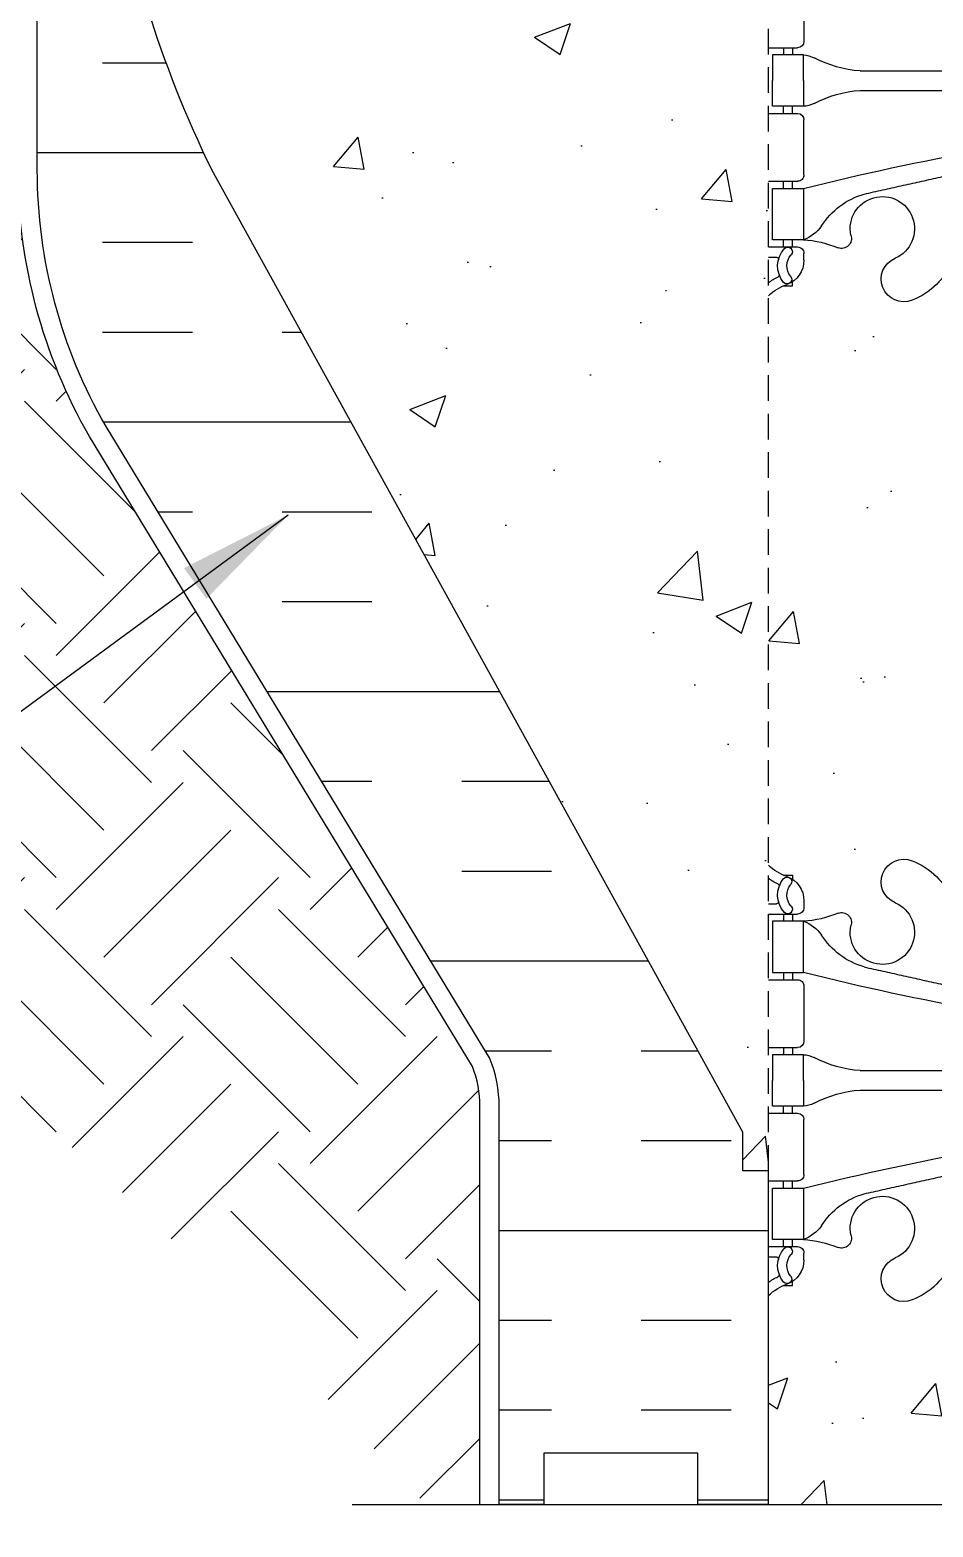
# Model space of a CAD drawing. Header units: inches. Extents: x 13.9 to 66.4, y 33.9 to 117.1.
# Drawn here: x 32.72 to 41.52, y 61.88 to 76.47 of the extents above; entities that cross this region are included whole.
import ezdxf

# ---------------------------------------------------------------- set-up
doc = ezdxf.new("R2010")
doc.units = ezdxf.units.IN
doc.header["$MEASUREMENT"] = 0
doc.linetypes.add('HIDDEN2', pattern=[0.1875, 0.125, -0.0625])
for name, color, linetype in [('HATCH', 12, 'Continuous'), ('Hidden2', 12, 'HIDDEN2'), ('line25', 2, 'Continuous'), ('LINE3', 3, 'Continuous'), ('LINE50', 5, 'Continuous'), ('LINE9', 9, 'Continuous'), ('TEXT', 4, 'Continuous'), ('Web_Edge', 9, 'Continuous')]:
    doc.layers.add(name, color=color, linetype=linetype)
doc.styles.add('DIM', font='romans.shx', dxfattribs={"width": 0.7})
doc.dimstyles.new('ext_12', dxfattribs={"dimscale": 12, "dimtxt": 0.09375, "dimasz": 0.09375, "dimexe": 0.09375, "dimexo": 0.0625, "dimgap": 0.0625, "dimtad": 1, "dimdec": 1, "dimzin": 3, "dimdsep": 46, "dimlunit": 4, "dimtxsty": 'DIM', "dimcen": 0.09, "dimdle": 0.09375, "dimclrt": 4, "dimadec": 0, "dimazin": 0, "dimtfac": 1, "dimtdec": 1, "dimtmove": 2, "dimatfit": 3, "dimfxl": 0, "dimfrac": 2, "dimtolj": 1, "dimtzin": 0, "dimarcsym": 0})
pattern_1 = [(50, (0, 0), (3.586300913003767, -0.3137606749129755), [0.375, -4.125]), (355, (0, 0), (-0.693756668065, 3.760960668500059), [0.3, -3.3]), (100.4514, (0.2988584, -0.0261467), (2.892546908570108, 3.447197710304768), [0.31870095, -3.50571056]), (46.18420000000001, (0, 1), (5.336205243128222, -0.8275950716450904), [0.5625, -6.1875]), (96.6356, (0.444683725, 0.931033465), (4.673313527743517, 4.870589354502209), [0.47805144, -5.258565]), (351.1842, (0, 1), (4.673309725668136, 4.870593004626623), [0.45, -4.95]), (21, (0.5, 0.75), (2.984535260592308, -2.013094453326694), [0.375, -4.125]), (326.0000000000001, (0.5, 0.75), (1.216576659607909, 3.625750225234265), [0.3, -3.3]), (71.4514, (0.748711165, 0.58224197), (4.20111314290745, 1.612652483549762), [0.31870095, -3.50571056]), (37.50000000000001, (0, 0), (0.06079927658645334, 1.664469269156557), [0, -3.26, 0, -3.35, 0, -3.3125]), (7.499999999999999, (0, 0), (1.315347687210743, 1.972058559411801), [0, -1.91, 0, -3.185, 0, -1.2625]), (327.5, (-1.115, 0), (2.669112180862045, -0.112774358671899), [0, -1.25, 0, -3.9, 0, -5.175]), (317.5, (-1.615, 0), (2.915930846711931, 0.5005249116615882), [0, -1.625, 0, -2.59, 0, -3.675])]

# ---------------------------------------------------------------- blocks, each defined once
blk = doc.blocks.new('8 web')
at = {"layer": 'Web_Edge'}
for p, q in [((-3.853997003140194, 6.86827952785336), (-3.763997003139593, 6.868279527860238)), ((-3.763997003139593, 6.868279527860238), (-3.763997003136865, 6.826553467936094)), ((3.853997003141103, 6.86827952785336), (3.763997003140503, 6.868279527860238)), ((3.763997003140503, 6.868279527860238), (3.763997003137774, 6.826553467936094)), ((-4, 6.589430316153141), (-3.922121466731369, 6.589430316153255)), ((-3.653997003120821, 6.619430316172213), (-3.653997003117183, 6.551930316156017)), ((3.653997003121731, 6.619430316172213), (3.653997003118093, 6.551930316156017)), ((4.000000000000909, 6.589430316153141), (3.922121466732278, 6.589430316153255)), ((-4, 6.489430316153232), (-3.716497003117183, 6.489430316153175)), ((-3.853997003140194, 6.489430316153118), (-3.853997003140194, 6.419430316153182)), ((-3.763997003115037, 6.489430316153118), (-3.763997003110489, 6.419430316153182)), ((4.000000000000909, 6.489430316153232), (3.716497003118093, 6.489430316153175)), ((3.763997003115946, 6.489430316153118), (3.763997003111399, 6.419430316153182)), ((3.853997003141103, 6.489430316153118), (3.853997003141103, 6.419430316153182)), ((-0.9287872035524742, 5.917309984377482), (-1.071425045731758, 6.304154840108026)), ((0.9287872035533837, 5.917309984377482), (1.071425045732667, 6.304154840108026)), ((-4, 5.849430316153189), (-3.716497003117183, 5.849430316153303)), ((-3.853997003140194, 5.919430316153182), (-3.853997003140194, 5.849430316153246)), ((-3.763997003076838, 5.919430316153182), (-3.763997003072291, 5.849430316153303)), ((4.000000000000909, 5.849430316153189), (3.716497003118093, 5.849430316153303)), ((3.763997003077748, 5.919430316153182), (3.7639970030732, 5.849430316153303)), ((3.853997003141103, 5.919430316153182), (3.853997003141103, 5.849430316153246)), ((-3.653997003117183, 5.786930316153303), (-3.653997003117183, 5.251930316153278)), ((3.653997003118093, 5.786930316153303), (3.653997003118093, 5.251930316153278)), ((-1.066614961534469, 5.601262886436416), (7.096747594914632e-06, 5.585510282198129)), ((1.066614961535379, 5.601262886436416), (-7.09674668541993e-06, 5.585510282198129)), ((-1.851942903252166, 5.449504996249573), (-1.851942903253075, 5.064741179432531)), ((-1.019280473763047, 5.433378599095079), (-0.3723991529905106, 5.433378599095079)), ((1.019280473763956, 5.433378599095079), (0.3723991529914201, 5.433378599095079)), ((1.851942903253075, 5.449504996249573), (1.851942903253985, 5.064741179432531)), ((-1.699442903252475, 5.387449452432975), (-1.699442903252475, 5.064741202313598)), ((1.699442903253384, 5.387449452432975), (1.699442903253384, 5.064741202313598)), ((-4, 5.189430316153221), (-3.716497003117183, 5.189430316153278)), ((-3.853997003140648, 5.189430316153334), (-3.853997003140648, 5.119430316153341)), ((-3.763997003029544, 5.189430316153278), (-3.763997003024997, 5.119430316153341)), ((4.000000000000909, 5.189430316153221), (3.716497003118093, 5.189430316153278)), ((3.763997003030454, 5.189430316153278), (3.763997003025906, 5.119430316153341)), ((3.853997003141558, 5.189430316153334), (3.853997003141558, 5.119430316153341)), ((-3.106272903252375, 4.963960282198059), (-1.951875255857885, 4.964741202313519)), ((-1.599442903252566, 4.964741202313576), (-0.3723991529905106, 4.964741202313519)), ((1.599442903253475, 4.964741202313576), (0.3723991529914201, 4.964741202313519)), ((3.106272903253284, 4.963960282198059), (1.951875255858795, 4.964741202313519)), ((-3.106272903252375, 4.77490035010851), (-1.951875255857885, 4.77411942999305)), ((-1.851942903252166, 4.289355636056996), (-1.851942903253075, 4.674119452874038)), ((-1.699442903252475, 4.351411179873594), (-1.699442903252475, 4.67411942999297)), ((-1.599442903252566, 4.774119429992993), (-0.3723991529905106, 4.77411942999305)), ((1.599442903253475, 4.774119429992993), (0.3723991529914201, 4.77411942999305)), ((1.699442903253384, 4.351411179873594), (1.699442903253384, 4.67411942999297)), ((1.851942903253075, 4.289355636056996), (1.851942903253985, 4.674119452874038)), ((3.106272903253284, 4.77490035010851), (1.951875255858795, 4.77411942999305)), ((-4, 4.549430316153348), (-3.716497003117183, 4.549430316153291)), ((-3.853997003140648, 4.549430316153234), (-3.853997003140648, 4.619430316153228)), ((-3.763997003029544, 4.549430316153291), (-3.763997003024997, 4.619430316153228)), ((4.000000000000909, 4.549430316153348), (3.716497003118093, 4.549430316153291)), ((3.763997003030454, 4.549430316153291), (3.763997003025906, 4.619430316153228)), ((3.853997003141558, 4.549430316153234), (3.853997003141558, 4.619430316153228)), ((-3.653997003117183, 3.951930316153266), (-3.653997003117183, 4.486930316153291)), ((3.653997003118093, 3.951930316153266), (3.653997003118093, 4.486930316153291)), ((-1.019280473763047, 4.30548203321149), (-0.3723991529905106, 4.30548203321149)), ((1.019280473763956, 4.30548203321149), (0.3723991529914201, 4.30548203321149)), ((-1.066614961534469, 4.137597745870153), (7.096747594914632e-06, 4.15335035010844)), ((1.066614961535379, 4.137597745870153), (-7.09674668541993e-06, 4.15335035010844)), ((-4, 3.88943031615338), (-3.716497003117183, 3.889430316153266)), ((-3.853997003140194, 3.819430316153387), (-3.853997003140194, 3.889430316153323)), ((-3.763997003076838, 3.819430316153387), (-3.763997003072291, 3.889430316153266)), ((-0.9287872035524742, 3.821550647929087), (-1.071425045731758, 3.434705792198542)), ((0.9287872035533837, 3.821550647929087), (1.071425045732667, 3.434705792198542)), ((4.000000000000909, 3.88943031615338), (3.716497003118093, 3.889430316153266)), ((3.763997003077748, 3.819430316153387), (3.7639970030732, 3.889430316153266)), ((3.853997003141103, 3.819430316153387), (3.853997003141103, 3.889430316153323)), ((-4, 3.249430316153337), (-3.716497003117183, 3.249430316153394)), ((-3.853997003140194, 3.24943031615345), (-3.853997003140194, 3.319430316153387)), ((-3.763997003115037, 3.24943031615345), (-3.763997003110489, 3.319430316153387)), ((4.000000000000909, 3.249430316153337), (3.716497003118093, 3.249430316153394)), ((3.763997003115946, 3.24943031615345), (3.763997003111399, 3.319430316153387)), ((3.853997003141103, 3.24943031615345), (3.853997003141103, 3.319430316153387)), ((-4, 3.149430316153428), (-3.922121466731369, 3.149430316153314)), ((-3.653997003120821, 3.119430316134356), (-3.653997003117183, 3.186930316150551)), ((3.653997003121731, 3.119430316134356), (3.653997003118093, 3.186930316150551)), ((4.000000000000909, 3.149430316153428), (3.922121466732278, 3.149430316153314)), ((-3.853997003140194, 2.870581104453208), (-3.763997003139593, 2.87058110444633)), ((-3.763997003139593, 2.87058110444633), (-3.763997003136865, 2.912307164370475)), ((3.763997003140503, 2.87058110444633), (3.763997003137774, 2.912307164370475)), ((3.853997003141103, 2.870581104453208), (3.763997003140503, 2.87058110444633)), ((-3.853997003140194, -2.870581104453095), (-3.763997003139593, -2.870581104446217)), ((-3.763997003139593, -2.870581104446217), (-3.763997003136865, -2.912307164370361)), ((3.853997003141103, -2.870581104453095), (3.763997003140503, -2.870581104446217)), ((3.763997003140503, -2.870581104446217), (3.763997003137774, -2.912307164370361)), ((-4, -3.149430316153314), (-3.922121466731369, -3.1494303161532)), ((-3.653997003120821, -3.119430316134242), (-3.653997003117183, -3.186930316150438)), ((3.653997003121731, -3.119430316134242), (3.653997003118093, -3.186930316150438)), ((4.000000000000909, -3.149430316153314), (3.922121466732278, -3.1494303161532)), ((-4, -3.249430316153223), (-3.716497003117183, -3.24943031615328)), ((-3.853997003140194, -3.249430316153337), (-3.853997003140194, -3.319430316153273)), ((-3.763997003115037, -3.249430316153337), (-3.763997003110489, -3.319430316153273)), ((4.000000000000909, -3.249430316153223), (3.716497003118093, -3.24943031615328)), ((3.763997003115946, -3.249430316153337), (3.763997003111399, -3.319430316153273)), ((3.853997003141103, -3.249430316153337), (3.853997003141103, -3.319430316153273)), ((-0.9287872035524742, -3.821550647928973), (-1.071425045731758, -3.434705792198429)), ((0.9287872035533837, -3.821550647928973), (1.071425045732667, -3.434705792198429)), ((-4, -3.889430316153266), (-3.716497003117183, -3.889430316153152)), ((-3.853997003140194, -3.819430316153273), (-3.853997003140194, -3.889430316153209)), ((-3.763997003076838, -3.819430316153273), (-3.763997003072291, -3.889430316153152)), ((4.000000000000909, -3.889430316153266), (3.716497003118093, -3.889430316153152)), ((3.763997003077748, -3.819430316153273), (3.7639970030732, -3.889430316153152)), ((3.853997003141103, -3.819430316153273), (3.853997003141103, -3.889430316153209)), ((-3.653997003117183, -3.951930316153152), (-3.653997003117183, -4.486930316153178)), ((3.653997003118093, -3.951930316153152), (3.653997003118093, -4.486930316153178)), ((-1.066614961534469, -4.137597745870039), (7.096747594914632e-06, -4.153350350108326)), ((1.066614961535379, -4.137597745870039), (-7.09674668541993e-06, -4.153350350108326)), ((-1.851942903252166, -4.289355636056882), (-1.851942903253075, -4.674119452873924)), ((-1.699442903252475, -4.35141117987348), (-1.699442903252475, -4.674119429992857)), ((-1.019280473763047, -4.305482033211376), (-0.3723991529905106, -4.305482033211376)), ((1.019280473763956, -4.305482033211376), (0.3723991529914201, -4.305482033211376)), ((1.699442903253384, -4.35141117987348), (1.699442903253384, -4.674119429992857)), ((1.851942903253075, -4.289355636056882), (1.851942903253985, -4.674119452873924)), ((-4, -4.549430316153234), (-3.716497003117183, -4.549430316153178)), ((-3.853997003140648, -4.549430316153121), (-3.853997003140648, -4.619430316153114)), ((-3.763997003029544, -4.549430316153178), (-3.763997003024997, -4.619430316153114)), ((4.000000000000909, -4.549430316153234), (3.716497003118093, -4.549430316153178)), ((3.763997003030454, -4.549430316153178), (3.763997003025906, -4.619430316153114)), ((3.853997003141558, -4.549430316153121), (3.853997003141558, -4.619430316153114)), ((-3.106272903252375, -4.774900350108396), (-1.951875255857885, -4.774119429992936)), ((-1.599442903252566, -4.774119429992879), (-0.3723991529905106, -4.774119429992936)), ((1.599442903253475, -4.774119429992879), (0.3723991529914201, -4.774119429992936)), ((3.106272903253284, -4.774900350108396), (1.951875255858795, -4.774119429992936)), ((-3.106272903252375, -4.963960282197945), (-1.951875255857885, -4.964741202313405)), ((-1.851942903252166, -5.449504996249459), (-1.851942903253075, -5.064741179432417)), ((-1.699442903252475, -5.387449452432861), (-1.699442903252475, -5.064741202313485)), ((-1.599442903252566, -4.964741202313462), (-0.3723991529905106, -4.964741202313405)), ((1.599442903253475, -4.964741202313462), (0.3723991529914201, -4.964741202313405)), ((1.699442903253384, -5.387449452432861), (1.699442903253384, -5.064741202313485)), ((1.851942903253075, -5.449504996249459), (1.851942903253985, -5.064741179432417)), ((3.106272903253284, -4.963960282197945), (1.951875255858795, -4.964741202313405)), ((-4, -5.189430316153107), (-3.716497003117183, -5.189430316153164)), ((-3.853997003140648, -5.189430316153221), (-3.853997003140648, -5.119430316153228)), ((-3.763997003029544, -5.189430316153164), (-3.763997003024997, -5.119430316153228)), ((4.000000000000909, -5.189430316153107), (3.716497003118093, -5.189430316153164)), ((3.763997003030454, -5.189430316153164), (3.763997003025906, -5.119430316153228)), ((3.853997003141558, -5.189430316153221), (3.853997003141558, -5.119430316153228)), ((-3.653997003117183, -5.786930316153189), (-3.653997003117183, -5.251930316153164)), ((3.653997003118093, -5.786930316153189), (3.653997003118093, -5.251930316153164)), ((-1.019280473763047, -5.433378599094965), (-0.3723991529905106, -5.433378599094965)), ((1.019280473763956, -5.433378599094965), (0.3723991529914201, -5.433378599094965)), ((-1.066614961534469, -5.601262886436302), (7.096747594914632e-06, -5.585510282198015)), ((1.066614961535379, -5.601262886436302), (-7.09674668541993e-06, -5.585510282198015)), ((-4, -5.849430316153075), (-3.716497003117183, -5.849430316153189)), ((-3.853997003140194, -5.919430316153068), (-3.853997003140194, -5.849430316153132)), ((-3.763997003076838, -5.919430316153068), (-3.763997003072291, -5.849430316153189)), ((-0.9287872035524742, -5.917309984377368), (-1.071425045731758, -6.304154840107913)), ((0.9287872035533837, -5.917309984377368), (1.071425045732667, -6.304154840107913)), ((4.000000000000909, -5.849430316153075), (3.716497003118093, -5.849430316153189)), ((3.763997003077748, -5.919430316153068), (3.7639970030732, -5.849430316153189)), ((3.853997003141103, -5.919430316153068), (3.853997003141103, -5.849430316153132)), ((-4, -6.489430316153118), (-3.716497003117183, -6.489430316153062)), ((-3.853997003140194, -6.489430316153005), (-3.853997003140194, -6.419430316153068)), ((-3.763997003115037, -6.489430316153005), (-3.763997003110489, -6.419430316153068)), ((-3.653997003120821, -6.6194303161721), (-3.653997003117183, -6.551930316155904)), ((3.653997003121731, -6.6194303161721), (3.653997003118093, -6.551930316155904)), ((4.000000000000909, -6.489430316153118), (3.716497003118093, -6.489430316153062)), ((3.763997003115946, -6.489430316153005), (3.763997003111399, -6.419430316153068)), ((3.853997003141103, -6.489430316153005), (3.853997003141103, -6.419430316153068)), ((-4, -6.589430316153027), (-3.922121466731369, -6.589430316153141)), ((4.000000000000909, -6.589430316153027), (3.922121466732278, -6.589430316153141)), ((-3.763997003139593, -6.868279527860125), (-3.763997003136865, -6.82655346793598)), ((3.763997003140503, -6.868279527860125), (3.763997003137774, -6.82655346793598)), ((-3.853997003140194, -6.868279527853247), (-3.763997003139593, -6.868279527860125)), ((3.853997003141103, -6.868279527853247), (3.763997003140503, -6.868279527860125))]:
    blk.add_line(p, q, dxfattribs=at)
for points in [[(-3.958997003125205, 5.919430316153182), (-3.658997003125023, 5.919430316153182), (-3.658997003125023, 6.419430316153182), (-3.958997003125205, 6.419430316153182)], [(3.958997003126115, 5.919430316153182), (3.658997003125933, 5.919430316153182), (3.658997003125933, 6.419430316153182), (3.958997003126115, 6.419430316153182)], [(-3.958997003125205, 3.819430316153387), (-3.658997003125023, 3.819430316153387), (-3.658997003125023, 3.319430316153387), (-3.958997003125205, 3.319430316153387)], [(3.958997003126115, 3.819430316153387), (3.658997003125933, 3.819430316153387), (3.658997003125933, 3.319430316153387), (3.958997003126115, 3.319430316153387)], [(-3.958997003125205, -3.819430316153273), (-3.658997003125023, -3.819430316153273), (-3.658997003125023, -3.319430316153273), (-3.958997003125205, -3.319430316153273)], [(3.958997003126115, -3.819430316153273), (3.658997003125933, -3.819430316153273), (3.658997003125933, -3.319430316153273), (3.958997003126115, -3.319430316153273)], [(-3.958997003125205, -5.919430316153068), (-3.658997003125023, -5.919430316153068), (-3.658997003125023, -6.419430316153068), (-3.958997003125205, -6.419430316153068)], [(3.958997003126115, -5.919430316153068), (3.658997003125933, -5.919430316153068), (3.658997003125933, -6.419430316153068), (3.958997003126115, -6.419430316153068)]]:
    blk.add_lwpolyline(points, close=True, dxfattribs=at)
for points in [[(-3.658997003039985, 4.869430316153341), (-3.658997003039985, 5.119430316153341), (-3.958997003040167, 5.119430316153341), (-3.958997003040167, 4.869430316153341)], [(3.658997003040895, 4.869430316153341), (3.658997003040895, 5.119430316153341), (3.958997003041077, 5.119430316153341), (3.958997003041077, 4.869430316153341)], [(-3.658997003039985, 4.869430316153228), (-3.658997003039985, 4.619430316153228), (-3.958997003040167, 4.619430316153228), (-3.958997003040167, 4.869430316153228)], [(3.658997003040895, 4.869430316153228), (3.658997003040895, 4.619430316153228), (3.958997003041077, 4.619430316153228), (3.958997003041077, 4.869430316153228)], [(-3.658997003039985, -4.869430316153114), (-3.658997003039985, -4.619430316153114), (-3.958997003040167, -4.619430316153114), (-3.958997003040167, -4.869430316153114)], [(3.658997003040895, -4.869430316153114), (3.658997003040895, -4.619430316153114), (3.958997003041077, -4.619430316153114), (3.958997003041077, -4.869430316153114)], [(-3.658997003039985, -4.869430316153228), (-3.658997003039985, -5.119430316153228), (-3.958997003040167, -5.119430316153228), (-3.958997003040167, -4.869430316153228)], [(3.658997003040895, -4.869430316153228), (3.658997003040895, -5.119430316153228), (3.958997003041077, -5.119430316153228), (3.958997003041077, -4.869430316153228)]]:
    blk.add_lwpolyline(points, dxfattribs=at)
for centre, radius, start, end in [((-2.681421366221457, 6.803745996483656), 0.22, 68.19625201055833, 248.1962520105583), ((-2.838670691485731, 6.374948915972766), 0.6766585701930063, 21.12389215302154, 69.31974716749635), ((2.838670691486641, 6.374948915972766), 0.6766585701930063, 110.6802528325037, 158.8761078469785), ((2.681421366222366, 6.803745996483656), 0.22, 291.8037479894417, 111.8037479894417), ((-3.653997003110817, 7.326537097336143), 0.5, 226.210888829619, 250.5287793646984), ((-3.903997003120821, 6.619430316153171), 0.25, 4.360973023723161e-09, 70.52877936469841), ((3.903997003121731, 6.619430316153171), 0.25, 109.4712206353016, 179.999999995639), ((3.653997003111726, 7.326537097336143), 0.5, 289.4712206353016, 313.7891111703809), ((-3.653997003110817, 7.326537097336143), 0.6, 234.7832160478548, 245.074770714525), ((-3.660289594665755, 6.673989722486283), 0.25, 140.1145119962654, 222.4608678427918), ((-3.916079213669946, 6.763519488625207), 0.02103171283708721, 343.464004044617, 63.99572765969176), ((-3.81805596572076, 6.804886415825138), 0.04500919725254051, 321.4480006460014, 139.1878992020099), ((-3.660289594665755, 6.673989722486283), 0.16, 140.0000771989565, 222.4608678427526), ((-0.4057264091229627, 6.528802424740149), 0.2680134754942133, 104.7891923591787, 250.0337521459179), ((-0.01154364793273999, 5.096020558612508), 1.754017427683611, 89.62291875159406, 105.2918337453967), ((0.01154364793364948, 5.096020558612508), 1.754017427683611, 74.70816625460336, 90.37708124840593), ((0.4057264091238721, 6.528802424740149), 0.2680134754942133, 289.9662478540821, 75.21080764082132), ((3.818055965721669, 6.804886415825138), 0.04500919725254051, 40.8121007979901, 218.5519993539986), ((3.660289594666665, 6.673989722486283), 0.16, 317.5391321572474, 39.99992280104347), ((3.660289594666665, 6.673989722486283), 0.25, 317.5391321572082, 39.88548800373463), ((3.916079213670855, 6.763519488625207), 0.02103171283708721, 116.0042723403082, 196.535995955383), ((3.653997003111726, 7.326537097336143), 0.6, 294.9252292854749, 305.2167839521452), ((-3.921917470907829, 6.609012775359531), 0.01958352171754351, 269.4031558122728, 15.49009993730635), ((-3.811526004136795, 6.535596989836279), 0.04500000000006049, 222.4608678430199, 42.46086784271334), ((-2.889701643524404, 6.312634391350457), 0.3135313569610182, 168.5886214204465, 66.19163366381188), ((-4.429612482915672, 5.809951244737022), 2.364765241385946, 4.389472792842292, 20.00150772147328), ((-1.507386690568637, 6.472966012446022), 0.2173766041081271, 65.52643918041878, 238.5370110159671), ((-1.758136778094013, 6.002798762380849), 0.7499256556133269, 23.69375288972423, 62.97047426079738), ((1.758136778094922, 6.002798762380849), 0.7499256556133269, 117.0295257392026, 156.3062471102758), ((1.507386690569547, 6.472966012446022), 0.2173766041081271, 301.4629889840329, 114.4735608195812), ((4.429612482916582, 5.809951244737022), 2.364765241385946, 159.9984922785267, 175.6105272071577), ((2.889701643525314, 6.312634391350457), 0.3135313569610182, 113.8083663361881, 11.4113785795535), ((3.811526004137704, 6.535596989836279), 0.04500000000006049, 137.5391321572867, 317.5391321569801), ((3.921917470908738, 6.609012775359531), 0.01958352171754351, 164.5099000626936, 270.5968441877272), ((-3.716497003117183, 6.551930316153175), 0.0625, 270, 2.605510395054913e-09), ((-3.713864132316303, 7.415209276080191), 0.9972893957618358, 273.1537916446707, 293.1467017239318), ((-3.781405654282935, 6.076826453632918), 0.3638149041640656, 34.97751374817536, 70.33874127345712), ((-3.288059020926084, 6.407518382645833), 0.0967706443678472, 340.155129330284, 110.4330670055228), ((3.288059020926994, 6.407518382645833), 0.0967706443678472, 69.56693299447723, 199.844870669716), ((3.713864132317212, 7.415209276080191), 0.9972893957618358, 246.8532982760683, 266.8462083553292), ((3.781405654283844, 6.076826453632918), 0.3638149041640656, 109.6612587265429, 145.0224862518246), ((3.716497003118093, 6.551930316153175), 0.0625, 179.9999999973945, 270), ((-2.858286758964823, 6.688056504967449), 0.7434990637615071, 212.7919165278158, 253.8107114574971), ((-1.758609464946403, 6.005905066990692), 0.3135313569610182, 182.735710410989, 63.93482587795434), ((-0.6238100306209162, 5.990048115977174), 0.3135313569610182, 193.4146339816162, 66.19163366381188), ((0.6238100306218257, 5.990048115977174), 0.3135313569610182, 113.8083663361881, 346.5853660183838), ((1.758609464947313, 6.005905066990692), 0.3135313569610182, 116.0651741220457, 357.264289589011), ((2.858286758965733, 6.688056504967449), 0.7434990637615071, 286.1892885425029, 327.2080834721843), ((-3.716497003117183, 5.786930316153303), 0.0625, 0, 90.00000000002606), ((3.149606643356947, 33.3398003058673), 28.25303123538609, 256.0552188302859, 259.6343408131778), ((-3.149606643356037, 33.3398003058673), 28.25303123538609, 280.3656591868222, 283.9447811697141), ((3.716497003118093, 5.786930316153303), 0.0625, 89.99999999997395, 180), ((-1.95194290325253, 5.449504996249857), 0.1, 359.9999999998371, 79.63434081307176), ((-1.071795055228449, 8.585185089815468), 2.983926699701089, 259.2546164297388, 270.0994654645017), ((1.071795055229359, 8.585185089815468), 2.983926699701089, 269.9005345354983, 280.7453835702613), ((1.951942903253439, 5.449504996249857), 0.1, 100.3656591869282, 180.0000000001629), ((-1.599442903252566, 5.387449452432975), 0.1, 79.25461642981799, 180), ((-1.024460567457027, 8.41730080247413), 2.983926699701089, 259.2546164297388, 270.0994654645017), ((-0.3723991529905106, 5.199059900704299), 0.2343186983907799, 270, 90), ((0.3723991529914201, 5.199059900704299), 0.2343186983907799, 90, 270), ((1.024460567457936, 8.41730080247413), 2.983926699701089, 269.9005345354983, 280.7453835702613), ((1.599442903253475, 5.387449452432975), 0.1, 0, 100.745383570182), ((-3.716497003117183, 5.251930316153278), 0.0625, 270.000000000026, 0), ((3.716497003118093, 5.251930316153278), 0.0625, 180, 269.9999999999739), ((-3.663119758126868, 4.900746656763886), 0.218722518258797, 60.49374658855962, 88.91995365505842), ((3.663119758127777, 4.900746656763886), 0.218722518258797, 91.08004634494158, 119.5062534114404), ((-3.021401017361313, 6.120593489195755), 1.159742907951804, 242.5843952407368, 265.8032493073773), ((-1.951942903252984, 5.064741179432644), 0.1, 270.0387591052462, 359.9999999999251), ((-1.599442903252566, 5.064741202313598), 0.1, 180, 270), ((1.599442903253475, 5.064741202313598), 0.1, 270, 0), ((1.951942903253894, 5.064741179432644), 0.1, 180.0000000000749, 269.9612408947538), ((3.021401017362223, 6.120593489195755), 1.159742907951804, 274.1967506926227, 297.4156047592632), ((-3.021401017361313, 3.618267143110813), 1.159742907951804, 94.19675069262267, 117.4156047592631), ((-1.951942903252984, 4.674119452873924), 0.1, 7.490842385782874e-11, 89.96124089475377), ((-1.599442903252566, 4.67411942999297), 0.1, 90, 180), ((-0.3723991529905106, 4.53980073160227), 0.2343186983907799, 270, 90), ((0.3723991529914201, 4.53980073160227), 0.2343186983907799, 90, 270), ((1.599442903253475, 4.67411942999297), 0.1, 0, 90), ((1.951942903253894, 4.674119452873924), 0.1, 90.03875910524623, 179.9999999999251), ((3.021401017362223, 3.618267143110813), 1.159742907951804, 62.58439524073683, 85.80324930737731), ((-3.716497003117183, 4.486930316153291), 0.0625, 0, 89.99999999997395), ((-3.663119758126868, 4.838113975542683), 0.218722518258797, 271.0800463449416, 299.5062534114404), ((3.663119758127777, 4.838113975542683), 0.218722518258797, 240.4937465885596, 268.9199536550584), ((3.716497003118093, 4.486930316153291), 0.0625, 90.00000000002606, 180), ((-1.95194290325253, 4.289355636056712), 0.1, 280.3656591869283, 1.628443996909321e-10), ((-1.599442903252566, 4.351411179873594), 0.1, 180, 280.7453835701821), ((-1.024460567457027, 1.321559829832438), 2.983926699701089, 89.90053453549825, 100.7453835702613), ((1.024460567457936, 1.321559829832438), 2.983926699701089, 79.25461642973876, 90.09946546450175), ((1.599442903253475, 4.351411179873594), 0.1, 259.254616429818, 0), ((1.951942903253439, 4.289355636056712), 0.1, 179.9999999998372, 259.6343408130717), ((3.149606643356947, -23.60093967356073), 28.25303123538609, 100.3656591868222, 103.9447811697141), ((-1.071795055228449, 1.153675542491101), 2.983926699701089, 89.90053453549825, 100.7453835702613), ((1.071795055229359, 1.153675542491101), 2.983926699701089, 79.25461642973876, 90.09946546450175), ((-3.149606643356037, -23.60093967356073), 28.25303123538609, 76.0552188302859, 79.6343408131778), ((-3.716497003117183, 3.951930316153266), 0.0625, 269.9999999999739, 0), ((-1.758609464946403, 3.732955565315876), 0.3135313569610182, 296.0651741220457, 177.2642895890109), ((-0.6238100306209162, 3.748812516329394), 0.3135313569610182, 293.8083663361881, 166.5853660183839), ((0.6238100306218257, 3.748812516329394), 0.3135313569610182, 13.41463398161616, 246.1916336638118), ((1.758609464947313, 3.732955565315876), 0.3135313569610182, 2.735710410989059, 243.9348258779544), ((3.716497003118093, 3.951930316153266), 0.0625, 180, 270.000000000026), ((-2.858286758964823, 3.05080412733912), 0.7434990637615071, 106.1892885425029, 147.2080834721842), ((-2.889701643524404, 3.426226240956112), 0.3135313569610182, 293.8083663361881, 191.4113785795535), ((-4.429612482915672, 3.928909387569547), 2.364765241385946, 339.9984922785267, 355.6105272071577), ((4.429612482916582, 3.928909387569547), 2.364765241385946, 184.3894727928423, 200.0015077214733), ((2.889701643525314, 3.426226240956112), 0.3135313569610182, 348.5886214204465, 246.1916336638118), ((2.858286758965733, 3.05080412733912), 0.7434990637615071, 32.79191652781575, 73.81071145749713), ((-3.781405654282935, 3.66203417867365), 0.3638149041640656, 289.6612587265429, 325.0224862518247), ((-3.288059020926084, 3.331342249660736), 0.0967706443678472, 249.5669329944772, 19.84487066971599), ((-1.507386690568637, 3.265894619860546), 0.2173766041081271, 121.4629889840329, 294.4735608195812), ((-1.758136778094013, 3.73606186992572), 0.7499256556133269, 297.0295257392026, 336.3062471102758), ((-0.4057264091229627, 3.210058207566419), 0.2680134754942133, 109.9662478540821, 255.2108076408213), ((0.4057264091238721, 3.210058207566419), 0.2680134754942133, 284.7891923591787, 70.03375214591796), ((1.758136778094922, 3.73606186992572), 0.7499256556133269, 203.6937528897242, 242.9704742607974), ((1.507386690569547, 3.265894619860546), 0.2173766041081271, 245.5264391804187, 58.5370110159671), ((3.288059020926994, 3.331342249660736), 0.0967706443678472, 160.155129330284, 290.4330670055227), ((3.781405654283844, 3.66203417867365), 0.3638149041640656, 214.9775137481754, 250.3387412734571), ((-3.660289594665755, 3.064870909820286), 0.25, 137.5391321572082, 219.8854880037346), ((-3.811526004136795, 3.20326364247029), 0.04500000000006049, 317.5391321572866, 137.5391321569802), ((-3.716497003117183, 3.186930316153394), 0.0625, 359.9999999973945, 90), ((-3.713864132316303, 2.323651356226378), 0.9972893957618358, 66.85329827606827, 86.84620835532922), ((3.713864132317212, 2.323651356226378), 0.9972893957618358, 93.15379164467078, 113.1467017239317), ((3.716497003118093, 3.186930316153394), 0.0625, 90, 180.0000000026055), ((3.811526004137704, 3.20326364247029), 0.04500000000006049, 42.46086784301984, 222.4608678427133), ((3.660289594666665, 3.064870909820286), 0.25, 320.1145119962654, 42.46086784279177), ((-3.921917470907829, 3.129847856947038), 0.01958352171754351, 344.5099000626936, 90.59684418772727), ((-3.903997003120821, 3.119430316153398), 0.25, 289.4712206353016, 359.999999995639), ((-3.660289594665755, 3.064870909820286), 0.16, 137.5391321572475, 219.9999228010435), ((-2.681421366221457, 2.935114635822913), 0.22, 111.8037479894417, 291.8037479894417), ((-2.838670691485731, 3.363911716333803), 0.6766585701930063, 290.6802528325036, 338.8761078469785), ((2.838670691486641, 3.363911716333803), 0.6766585701930063, 201.1238921530215, 249.3197471674964), ((2.681421366222366, 2.935114635822913), 0.22, 248.1962520105583, 68.19625201055833), ((3.903997003121731, 3.119430316153398), 0.25, 180.000000004361, 250.5287793646984), ((3.660289594666665, 3.064870909820286), 0.16, 320.0000771989565, 42.46086784275256), ((3.921917470908738, 3.129847856947038), 0.01958352171754351, 89.40315581227276, 195.4900999373064), ((-3.653997003110817, 2.412323534970426), 0.6, 114.9252292854749, 125.2167839521452), ((-3.916079213669946, 2.975341143681362), 0.02103171283708721, 296.0042723403083, 16.535995955383), ((-3.81805596572076, 2.933974216481431), 0.04500919725254051, 220.8121007979901, 38.55199935399858), ((-0.01154364793273999, 4.64284007369406), 1.754017427683611, 254.7081662546034, 270.3770812484059), ((0.01154364793364948, 4.64284007369406), 1.754017427683611, 269.6229187515941, 285.2918337453966), ((3.818055965721669, 2.933974216481431), 0.04500919725254051, 141.4480006460014, 319.1878992020099), ((3.916079213670855, 2.975341143681362), 0.02103171283708721, 163.464004044617, 243.9957276596917), ((3.653997003111726, 2.412323534970426), 0.6, 54.78321604785479, 65.07477071452507), ((-3.653997003110817, 2.412323534970426), 0.5, 109.4712206353016, 133.7891111703809), ((3.653997003111726, 2.412323534970426), 0.5, 46.21088882961905, 70.52877936469841), ((-2.681421366221457, -2.935114635822799), 0.22, 68.19625201055833, 248.1962520105583), ((-2.838670691485731, -3.363911716333689), 0.6766585701930063, 21.12389215302154, 69.31974716749635), ((2.838670691486641, -3.363911716333689), 0.6766585701930063, 110.6802528325037, 158.8761078469785), ((2.681421366222366, -2.935114635822799), 0.22, 291.8037479894417, 111.8037479894417), ((-3.653997003110817, -2.412323534970312), 0.5, 226.210888829619, 250.5287793646984), ((-3.653997003110817, -2.412323534970312), 0.6, 234.7832160478548, 245.074770714525), ((-3.660289594665755, -3.064870909820172), 0.25, 140.1145119962654, 222.4608678427918), ((-3.81805596572076, -2.933974216481317), 0.04500919725254051, 321.4480006460014, 139.1878992020099), ((-3.903997003120821, -3.119430316153284), 0.25, 4.360973023723161e-09, 70.52877936469841), ((-0.01154364793273999, -4.642840073693947), 1.754017427683611, 89.62291875159406, 105.2918337453967), ((0.01154364793364948, -4.642840073693947), 1.754017427683611, 74.70816625460336, 90.37708124840593), ((3.903997003121731, -3.119430316153284), 0.25, 109.4712206353016, 179.999999995639), ((3.818055965721669, -2.933974216481317), 0.04500919725254051, 40.8121007979901, 218.5519993539986), ((3.653997003111726, -2.412323534970312), 0.5, 289.4712206353016, 313.7891111703809), ((3.660289594666665, -3.064870909820172), 0.25, 317.5391321572082, 39.88548800373463), ((3.653997003111726, -2.412323534970312), 0.6, 294.9252292854749, 305.2167839521452), ((-3.916079213669946, -2.975341143681248), 0.02103171283708721, 343.464004044617, 63.99572765969176), ((-3.660289594665755, -3.064870909820172), 0.16, 140.0000771989565, 222.4608678427526), ((-1.507386690568637, -3.265894619860433), 0.2173766041081271, 65.52643918041878, 238.5370110159671), ((-0.4057264091229627, -3.210058207566306), 0.2680134754942133, 104.7891923591787, 250.0337521459179), ((0.4057264091238721, -3.210058207566306), 0.2680134754942133, 289.9662478540821, 75.21080764082132), ((1.507386690569547, -3.265894619860433), 0.2173766041081271, 301.4629889840329, 114.4735608195812), ((3.660289594666665, -3.064870909820172), 0.16, 317.5391321572474, 39.99992280104347), ((3.916079213670855, -2.975341143681248), 0.02103171283708721, 116.0042723403082, 196.535995955383), ((-3.921917470907829, -3.129847856946924), 0.01958352171754351, 269.4031558122728, 15.49009993730635), ((-3.811526004136795, -3.203263642470176), 0.04500000000006049, 222.4608678430199, 42.46086784271334), ((-3.716497003117183, -3.18693031615328), 0.0625, 270, 2.605510395054913e-09), ((-2.889701643524404, -3.426226240955998), 0.3135313569610182, 168.5886214204465, 66.19163366381188), ((-4.429612482915672, -3.928909387569433), 2.364765241385946, 4.389472792842292, 20.00150772147328), ((-1.758136778094013, -3.736061869925607), 0.7499256556133269, 23.69375288972423, 62.97047426079738), ((1.758136778094922, -3.736061869925607), 0.7499256556133269, 117.0295257392026, 156.3062471102758), ((4.429612482916582, -3.928909387569433), 2.364765241385946, 159.9984922785267, 175.6105272071577), ((2.889701643525314, -3.426226240955998), 0.3135313569610182, 113.8083663361881, 11.4113785795535), ((3.716497003118093, -3.18693031615328), 0.0625, 179.9999999973945, 270), ((3.811526004137704, -3.203263642470176), 0.04500000000006049, 137.5391321572867, 317.5391321569801), ((3.921917470908738, -3.129847856946924), 0.01958352171754351, 164.5099000626936, 270.5968441877272), ((-3.713864132316303, -2.323651356226264), 0.9972893957618358, 273.1537916446707, 293.1467017239318), ((-3.781405654282935, -3.662034178673537), 0.3638149041640656, 34.97751374817536, 70.33874127345712), ((-3.288059020926084, -3.331342249660622), 0.0967706443678472, 340.155129330284, 110.4330670055228), ((3.288059020926994, -3.331342249660622), 0.0967706443678472, 69.56693299447723, 199.844870669716), ((3.713864132317212, -2.323651356226264), 0.9972893957618358, 246.8532982760683, 266.8462083553292), ((3.781405654283844, -3.662034178673537), 0.3638149041640656, 109.6612587265429, 145.0224862518246), ((-2.858286758964823, -3.050804127339006), 0.7434990637615071, 212.7919165278158, 253.8107114574971), ((-1.758609464946403, -3.732955565315763), 0.3135313569610182, 182.735710410989, 63.93482587795434), ((-0.6238100306209162, -3.748812516329281), 0.3135313569610182, 193.4146339816162, 66.19163366381188), ((0.6238100306218257, -3.748812516329281), 0.3135313569610182, 113.8083663361881, 346.5853660183838), ((1.758609464947313, -3.732955565315763), 0.3135313569610182, 116.0651741220457, 357.264289589011), ((2.858286758965733, -3.050804127339006), 0.7434990637615071, 286.1892885425029, 327.2080834721843), ((-3.716497003117183, -3.951930316153152), 0.0625, 0, 90.00000000002606), ((3.149606643356947, 23.60093967356084), 28.25303123538609, 256.0552188302859, 259.6343408131778), ((-3.149606643356037, 23.60093967356084), 28.25303123538609, 280.3656591868222, 283.9447811697141), ((3.716497003118093, -3.951930316153152), 0.0625, 89.99999999997395, 180), ((-1.95194290325253, -4.289355636056598), 0.1, 359.9999999998371, 79.63434081307176), ((-1.071795055228449, -1.153675542490987), 2.983926699701089, 259.2546164297388, 270.0994654645017), ((1.071795055229359, -1.153675542490987), 2.983926699701089, 269.9005345354983, 280.7453835702613), ((1.951942903253439, -4.289355636056598), 0.1, 100.3656591869282, 180.0000000001629), ((-1.599442903252566, -4.35141117987348), 0.1, 79.25461642981799, 180), ((-1.024460567457027, -1.321559829832324), 2.983926699701089, 259.2546164297388, 270.0994654645017), ((-0.3723991529905106, -4.539800731602156), 0.2343186983907799, 270, 90), ((0.3723991529914201, -4.539800731602156), 0.2343186983907799, 90, 270), ((1.024460567457936, -1.321559829832324), 2.983926699701089, 269.9005345354983, 280.7453835702613), ((1.599442903253475, -4.35141117987348), 0.1, 0, 100.745383570182), ((-3.716497003117183, -4.486930316153178), 0.0625, 270.000000000026, 0), ((3.716497003118093, -4.486930316153178), 0.0625, 180, 269.9999999999739), ((-3.663119758126868, -4.838113975542569), 0.218722518258797, 60.49374658855962, 88.91995365505842), ((-3.021401017361313, -3.6182671431107), 1.159742907951804, 242.5843952407368, 265.8032493073773), ((3.021401017362223, -3.6182671431107), 1.159742907951804, 274.1967506926227, 297.4156047592632), ((3.663119758127777, -4.838113975542569), 0.218722518258797, 91.08004634494158, 119.5062534114404), ((-1.951942903252984, -4.674119452873811), 0.1, 270.0387591052462, 359.9999999999251), ((-1.599442903252566, -4.674119429992857), 0.1, 180, 270), ((1.599442903253475, -4.674119429992857), 0.1, 270, 0), ((1.951942903253894, -4.674119452873811), 0.1, 180.0000000000749, 269.9612408947538), ((-3.663119758126868, -4.900746656763772), 0.218722518258797, 271.0800463449416, 299.5062534114404), ((-3.021401017361313, -6.120593489195642), 1.159742907951804, 94.19675069262267, 117.4156047592631), ((-1.951942903252984, -5.064741179432531), 0.1, 7.490842385782874e-11, 89.96124089475377), ((-1.599442903252566, -5.064741202313485), 0.1, 90, 180), ((-0.3723991529905106, -5.199059900704185), 0.2343186983907799, 270, 90), ((0.3723991529914201, -5.199059900704185), 0.2343186983907799, 90, 270), ((1.599442903253475, -5.064741202313485), 0.1, 0, 90), ((1.951942903253894, -5.064741179432531), 0.1, 90.03875910524623, 179.9999999999251), ((3.021401017362223, -6.120593489195642), 1.159742907951804, 62.58439524073683, 85.80324930737731), ((3.663119758127777, -4.900746656763772), 0.218722518258797, 240.4937465885596, 268.9199536550584), ((-3.716497003117183, -5.251930316153164), 0.0625, 0, 89.99999999997395), ((3.716497003118093, -5.251930316153164), 0.0625, 90.00000000002606, 180), ((-1.599442903252566, -5.387449452432861), 0.1, 180, 280.7453835701821), ((1.599442903253475, -5.387449452432861), 0.1, 259.254616429818, 0), ((-1.95194290325253, -5.449504996249743), 0.1, 280.3656591869283, 1.628443996909321e-10), ((-1.024460567457027, -8.417300802474017), 2.983926699701089, 89.90053453549825, 100.7453835702613), ((1.024460567457936, -8.417300802474017), 2.983926699701089, 79.25461642973876, 90.09946546450175), ((1.951942903253439, -5.449504996249743), 0.1, 179.9999999998372, 259.6343408130717), ((3.149606643356947, -33.33980030586719), 28.25303123538609, 100.3656591868222, 103.9447811697141), ((-1.071795055228449, -8.585185089815354), 2.983926699701089, 89.90053453549825, 100.7453835702613), ((-0.6238100306209162, -5.990048115977061), 0.3135313569610182, 293.8083663361881, 166.5853660183839), ((0.6238100306218257, -5.990048115977061), 0.3135313569610182, 13.41463398161616, 246.1916336638118), ((1.071795055229359, -8.585185089815354), 2.983926699701089, 79.25461642973876, 90.09946546450175), ((-3.149606643356037, -33.33980030586719), 28.25303123538609, 76.0552188302859, 79.6343408131778), ((-3.716497003117183, -5.786930316153189), 0.0625, 269.9999999999739, 0), ((-1.758609464946403, -6.005905066990579), 0.3135313569610182, 296.0651741220457, 177.2642895890109), ((1.758609464947313, -6.005905066990579), 0.3135313569610182, 2.735710410989059, 243.9348258779544), ((3.716497003118093, -5.786930316153189), 0.0625, 180, 270.000000000026), ((-2.858286758964823, -6.688056504967335), 0.7434990637615071, 106.1892885425029, 147.2080834721842), ((2.858286758965733, -6.688056504967335), 0.7434990637615071, 32.79191652781575, 73.81071145749713), ((-2.889701643524404, -6.312634391350343), 0.3135313569610182, 293.8083663361881, 191.4113785795535), ((-4.429612482915672, -5.809951244736908), 2.364765241385946, 339.9984922785267, 355.6105272071577), ((4.429612482916582, -5.809951244736908), 2.364765241385946, 184.3894727928423, 200.0015077214733), ((2.889701643525314, -6.312634391350343), 0.3135313569610182, 348.5886214204465, 246.1916336638118), ((-3.781405654282935, -6.076826453632805), 0.3638149041640656, 289.6612587265429, 325.0224862518247), ((-3.288059020926084, -6.407518382645719), 0.0967706443678472, 249.5669329944772, 19.84487066971599), ((-1.507386690568637, -6.472966012445909), 0.2173766041081271, 121.4629889840329, 294.4735608195812), ((-1.758136778094013, -6.002798762380735), 0.7499256556133269, 297.0295257392026, 336.3062471102758), ((-0.4057264091229627, -6.528802424740036), 0.2680134754942133, 109.9662478540821, 255.2108076408213), ((0.4057264091238721, -6.528802424740036), 0.2680134754942133, 284.7891923591787, 70.03375214591796), ((1.758136778094922, -6.002798762380735), 0.7499256556133269, 203.6937528897242, 242.9704742607974), ((1.507386690569547, -6.472966012445909), 0.2173766041081271, 245.5264391804187, 58.5370110159671), ((3.288059020926994, -6.407518382645719), 0.0967706443678472, 160.155129330284, 290.4330670055227), ((3.781405654283844, -6.076826453632805), 0.3638149041640656, 214.9775137481754, 250.3387412734571), ((-3.660289594665755, -6.673989722486169), 0.25, 137.5391321572082, 219.8854880037346), ((-3.811526004136795, -6.535596989836165), 0.04500000000006049, 317.5391321572866, 137.5391321569802), ((-3.716497003117183, -6.551930316153062), 0.0625, 359.9999999973945, 90), ((-3.713864132316303, -7.415209276080077), 0.9972893957618358, 66.85329827606827, 86.84620835532922), ((3.713864132317212, -7.415209276080077), 0.9972893957618358, 93.15379164467078, 113.1467017239317), ((3.716497003118093, -6.551930316153062), 0.0625, 90, 180.0000000026055), ((3.811526004137704, -6.535596989836165), 0.04500000000006049, 42.46086784301984, 222.4608678427133), ((3.660289594666665, -6.673989722486169), 0.25, 320.1145119962654, 42.46086784279177), ((-3.921917470907829, -6.609012775359417), 0.01958352171754351, 344.5099000626936, 90.59684418772727), ((-3.903997003120821, -6.619430316153057), 0.25, 289.4712206353016, 359.999999995639), ((-3.660289594665755, -6.673989722486169), 0.16, 137.5391321572475, 219.9999228010435), ((-2.681421366221457, -6.803745996483542), 0.22, 111.8037479894417, 291.8037479894417), ((-2.838670691485731, -6.374948915972652), 0.6766585701930063, 290.6802528325036, 338.8761078469785), ((2.838670691486641, -6.374948915972652), 0.6766585701930063, 201.1238921530215, 249.3197471674964), ((2.681421366222366, -6.803745996483542), 0.22, 248.1962520105583, 68.19625201055833), ((3.903997003121731, -6.619430316153057), 0.25, 180.000000004361, 250.5287793646984), ((3.660289594666665, -6.673989722486169), 0.16, 320.0000771989565, 42.46086784275256), ((3.921917470908738, -6.609012775359417), 0.01958352171754351, 89.40315581227276, 195.4900999373064), ((-3.653997003110817, -7.326537097336029), 0.6, 114.9252292854749, 125.2167839521452), ((-3.916079213669946, -6.763519488625093), 0.02103171283708721, 296.0042723403083, 16.535995955383), ((-3.81805596572076, -6.804886415825024), 0.04500919725254051, 220.8121007979901, 38.55199935399858), ((-0.01154364793273999, -5.096020558612395), 1.754017427683611, 254.7081662546034, 270.3770812484059), ((0.01154364793364948, -5.096020558612395), 1.754017427683611, 269.6229187515941, 285.2918337453966), ((3.818055965721669, -6.804886415825024), 0.04500919725254051, 141.4480006460014, 319.1878992020099), ((3.916079213670855, -6.763519488625093), 0.02103171283708721, 163.464004044617, 243.9957276596917), ((3.653997003111726, -7.326537097336029), 0.6, 54.78321604785479, 65.07477071452507), ((-3.653997003110817, -7.326537097336029), 0.5, 109.4712206353016, 133.7891111703809), ((3.653997003111726, -7.326537097336029), 0.5, 46.21088882961905, 70.52877936469841)]:
    blk.add_arc(centre, radius, start, end, dxfattribs=at)
for points in [[(-3.065582903252107, 5.974040282198132), (-1.628132903252208, 5.653580282198106)], [(3.065582903253016, 5.974040282198132), (1.628132903253118, 5.653580282198106)], [(-3.065582903252107, 3.764820350108437), (-1.628132903252208, 4.085280350108462)], [(3.065582903253016, 3.764820350108437), (1.628132903253118, 4.085280350108462)], [(-3.065582903252107, -3.764820350108323), (-1.628132903252208, -4.085280350108349)], [(3.065582903253016, -3.764820350108323), (1.628132903253118, -4.085280350108349)], [(-3.065582903252107, -5.974040282198018), (-1.628132903252208, -5.653580282197993)], [(3.065582903253016, -5.974040282198018), (1.628132903253118, -5.653580282197993)]]:
    blk.add_open_spline(points, degree=1, dxfattribs=at)
blk = doc.blocks.new('A$C3BE81C1F')
at = {"layer": 'LINE3'}
for p, q in [((6.105984136053905, 0.7637158224203588), (-3.266904926952037, 2.437102635939887)), ((-4.004092305927827, 0.5716279739867645), (-1.571073594774219, -0.08029742483667235)), ((7.334652706060126, -7.021369152371186), (7.334652706060098, -0.7115398351160067))]:
    blk.add_line(p, q, dxfattribs=at)
for centre, radius, start, end in [((-3.50861341393599, 1.454223551889733), 1.01216317189638, 76.18404517938067, 240.6906524988441), ((5.834652706060325, -0.7115398351158149), 1.499999999999773, 359.9999999999927, 79.57853458062618)]:
    blk.add_arc(centre, radius, start, end, dxfattribs=at)

msp = doc.modelspace()

# ---------------------------------------------------------------- hatches: boundary and pattern name
at = {"layer": 'HATCH'}
h = msp.add_hatch(dxfattribs=at)
h.set_pattern_fill('INSUL', color=256, scale=7, style=0)
h.set_pattern_definition([(0, (-2962.572269416254, -360.4778530518747), (0, 2.625), []), (0, (-2962.572269416254, -359.6028530518747), (0, 2.625), [0.875, -0.875]), (0, (-2962.572269416254, -358.7278530518747), (0, 2.625), [0.875, -0.875])])
h.paths.add_polyline_path([(34.4934962383312, 75.10442741667228, -0.07957910678395548), (33.4934962383312, 78.35442741667228), (33.4934962383312, 80.10442741667228), (32.79349623833139, 80.10442741667228), (32.79349623833139, 75.10442741667228, 0.1316524975873954), (33.46336921940917, 72.60442741667228), (37.20137464116567, 66.45442741667242, -0.1043800181721882), (37.29349623833184, 65.9794274166724), (37.29349623833139, 62.10442741667239), (37.73099623833139, 62.10442741667239), (37.73099623833139, 62.60442741667239), (39.23099623833139, 62.60442741667239), (39.23099623833139, 62.10442741667239), (39.91849623833139, 62.10442741667239), (39.91849623833139, 65.3544274166724), (39.66849623833139, 65.3544274166724), (39.66849623833139, 65.7294274166724)])
h = msp.add_hatch(dxfattribs=at)
h.set_pattern_fill('AR-CONC', color=256, scale=0.5, style=0)
h.set_pattern_definition([(49.99999999999999, (73.50289343272902, 42.2220629131138), (3.586300913003767, -0.3137606749129755), [0.375, -4.125]), (355, (73.50289343272902, 42.2220629131138), (-0.693756668065, 3.760960668500059), [0.3, -3.3]), (100.4514, (73.80175183272902, 42.1959162131138), (2.892546908570108, 3.447197710304768), [0.31870095, -3.50571056]), (46.18420000000001, (73.50289343272902, 43.2220629131138), (5.336205243128222, -0.8275950716450904), [0.5625, -6.1875]), (96.6356, (73.94757715772903, 43.1530963781138), (4.673313527743517, 4.870589354502209), [0.47805144, -5.258565]), (351.1842, (73.50289343272902, 43.2220629131138), (4.673309725668136, 4.870593004626623), [0.45, -4.95]), (21, (74.00289343272902, 42.9720629131138), (2.984535260592308, -2.013094453326694), [0.375, -4.125]), (326.0000000000001, (74.00289343272902, 42.9720629131138), (1.216576659607909, 3.625750225234265), [0.3, -3.3]), (71.4514, (74.25160459772903, 42.8043048831138), (4.20111314290745, 1.612652483549762), [0.31870095, -3.50571056]), (37.50000000000001, (73.50289343272902, 42.2220629131138), (0.06079927658645334, 1.664469269156557), [0, -3.26, 0, -3.35, 0, -3.3125]), (7.499999999999999, (73.50289343272902, 42.2220629131138), (1.315347687210743, 1.972058559411801), [0, -1.91, 0, -3.185, 0, -1.2625]), (327.5, (72.38789343272902, 42.2220629131138), (2.669112180862045, -0.112774358671899), [0, -1.25, 0, -3.9, 0, -5.175]), (317.5, (71.88789343272902, 42.2220629131138), (2.915930846711931, 0.5005249116615882), [0, -1.625, 0, -2.59, 0, -3.675])])
h.paths.add_polyline_path([(39.91849623833139, 80.10442741667222), (39.23099623833139, 80.10442741667222), (39.23099623833139, 79.6044274166722), (37.73099623833139, 79.6044274166722), (37.73099623833139, 80.10442741667222), (37.29349623833139, 80.10442741667222), (36.37484569409173, 80.10442741667225), (36.40262676473387, 79.96728374995035), (36.10325467990162, 79.98821788542756), (36.19735930280858, 80.10442741667225), (35.29349623833139, 80.10442741667228), (35.29349623833139, 78.60442741667228, -1), (34.79349623833139, 78.60442741667228), (34.79349623833139, 80.10442741667228), (33.4934962383312, 80.10442741667228), (33.4934962383312, 78.35442741667228, 0.0795791067839555), (34.4934962383312, 75.10442741667228), (39.66849623833139, 65.7294274166724), (39.66849623833139, 65.3544274166724), (39.91849623833139, 65.3544274166724)])
h = msp.add_hatch(dxfattribs=at)
h.set_pattern_fill('AR-CONC', color=256, scale=0.5, style=0)
h.set_pattern_definition(pattern_1)
h.paths.add_polyline_path([(43.90067989110587, 73.99326127890019, -0.06592441739052893), (43.4443558028894, 74.05535101819511, -0.7348724129829977), (43.4212521992994, 74.56638986489824, 1.612473537251058), (42.98970903477947, 74.92597806460276), (42.84707119259963, 74.53913320887071, -0.1730747606231109), (42.50116287006263, 74.17247616936248, -0.9407930192578867), (42.29765033338472, 74.55573938924357, 1.753170910241132), (41.84671274147002, 74.85234752447836, -0.06822591722321777), (41.71101491860547, 74.22448098244894, -0.2134499129908329), (41.31878915782863, 73.835280515466, -1), (41.15536058639543, 74.24380358952584, 2.087231407704766), (40.72146115650127, 74.46862084778533, -0.6696014941093136), (40.58895875775124, 74.34833915108739, 0.08534784463995737), (40.25949923520656, 74.42385773282555), (40.15449923522089, 74.42385773282555), (40.15449923521635, 74.35385773282555), (40.2019992352142, 74.35385773282556, -0.4142135623864142), (40.2644992352142, 74.29135773282272), (40.26449923521056, 74.22385773280652, -0.2490694201739034), (40.15449923519452, 74.01673458104264), (40.15449923519179, 73.97500852111848), (40.06449923519126, 73.97500852112537, 0.08841615068673862), (39.91849623833139, 73.87769682867086), (39.91849623833139, 68.33115800467358, 0.08841615068673564), (40.06449923519125, 68.23384631221907), (40.1544992351918, 68.23384631222595), (40.15449923519452, 68.19212025230179, -0.2490694201798198), (40.26449923521056, 67.98499710053234), (40.2644992352142, 67.91749710052173, -0.4142135623864142), (40.2019992352142, 67.85499710051889), (40.15449923521635, 67.85499710051889), (40.1544992352209, 67.7849971005189), (40.25949923520636, 67.7849971005189, 0.08534784463998699), (40.58895875775117, 67.86051568225702, -0.6696014941096032), (40.72146115650128, 67.74023398555912, 2.087231407567003), (41.15536058642416, 67.96505124380711, -1), (41.31878915782899, 68.37357431787831, -0.2134499129906179), (41.71101491860541, 67.98437385089566, -0.06822591722259368), (41.84671274146956, 67.35650730887211, 1.753170910259813), (42.2976503333847, 67.6531154441009, -0.9407930192576591), (42.50116287006283, 68.03637866398186, -0.173074760623033), (42.84707119259963, 67.66972162447374), (42.98970903477891, 67.2828767687432, 1.612473537249834), (43.42125219930075, 67.64246496844571, -0.7348724129876373), (43.44435580289105, 68.15350381514979, -0.06563619981867716), (43.89866646625882, 68.215585198383)])
h = msp.add_hatch(dxfattribs=at)
h.set_pattern_fill('EARTH', color=256, scale=7, angle=45, style=0)
h.set_pattern_definition([(45, (73.50289343272902, 42.2220629131138), (2.220446049250313e-16, 2.474873734152916), [1.75, -1.75]), (45, (73.03885460757536, 42.68610173826747), (2.220446049250313e-16, 2.474873734152916), [1.75, -1.75]), (45, (72.57481578242168, 43.15014056342115), (2.220446049250313e-16, 2.474873734152916), [1.75, -1.75]), (135, (72.57481578242168, 43.45949978019026), (-2.474873734152916, 2.220446049250313e-16), [1.75, -1.75]), (135, (73.03885460757536, 43.92353860534394), (-2.474873734152916, 2.220446049250313e-16), [1.75, -1.75]), (135, (73.50289343272902, 44.3875774304976), (-2.474873734152916, 2.220446049250313e-16), [1.75, -1.75])])
edge = h.paths.add_edge_path()
edge.add_line((32.6087559933081, 74.93523864152479), (15.25845294017543, 74.63221969063657))
edge.add_spline(control_points=[(15.25845294017543, 74.63221969063659), (16.43579796590672, 73.15983745935253), (19.8252552328399, 68.92099791405502), (29.58750918531005, 69.66461640572868), (34.28853080508495, 64.5805526317643), (36.57810046568363, 62.10442741667222)], knot_values=[0, 0, 0, 0, 5.445163290786718, 15.67607445755438, 25.3898834839276, 25.3898834839276, 25.3898834839276, 25.3898834839276], degree=3, periodic=0)
edge.add_line((36.57810046568363, 62.10442741667222), (37.10599623833139, 62.10442741667222))
edge.add_line((37.10599623833139, 62.10442741667222), (37.10599623833184, 65.98103632885763))
edge.add_arc((36.12216071323689, 65.99869140602611), 0.9839939238575985, 358.9719289250515, 382.1268036807577)
edge.add_line((37.03368597124127, 66.3693202583956), (33.30205618941844, 72.50883065734676))
edge.add_arc((37.79349623833139, 75.10442741667225), 5.1875, 181.8690163200555, 210.0235556856304, ccw=False)
h = msp.add_hatch(dxfattribs=at)
h.set_pattern_fill('AR-CONC', color=256, scale=0.5, style=0)
h.set_pattern_definition(pattern_1)
h.paths.add_polyline_path([(42.82474623833139, 62.10442741667223), (43.82474623833139, 63.10442741667222), (43.82474623833139, 62.10442741667222), (43.82474623833139, 61.10442741667222), (43.89621325010161, 61.17589442844245), (43.89728606413151, 64.2544160670669, -0.06543860352706539), (43.4443558028904, 64.31649038588839, -0.7348724129845127), (43.4212521992994, 64.82752923259179, 1.612473537251058), (42.98970903477947, 65.1871174322963), (42.84707119259963, 64.80027257656425, -0.1730747606231109), (42.50116287006263, 64.43361553705603, -0.9407930192578867), (42.29765033338472, 64.81687875693711, 1.753170910241132), (41.84671274147002, 65.1134868921719, -0.06822591722321777), (41.71101491860547, 64.48562035014248, -0.2134499129908329), (41.31878915782863, 64.09641988315954, -1), (41.15536058639543, 64.50494295721938, 2.087231407704766), (40.72146115650127, 64.72976021547888, -0.6387765093362343), (40.59665333507972, 64.60622713447434, 0.08745749120367738), (40.25949923520642, 64.6849971005191), (40.1544992352209, 64.6849971005191), (40.15449923521636, 64.6149971005191), (40.2019992352142, 64.6149971005191, -0.4142135623864142), (40.2644992352142, 64.55249710051626), (40.26449923521056, 64.48499710050007, -0.2490694201739034), (40.15449923519452, 64.27787394873619), (40.15449923519179, 64.23614788881203), (40.06449923519126, 64.23614788881892, 0.08841615068673862), (39.91849623833139, 64.13883619636441), (39.91849623833138, 62.10442741667222)])

# ---------------------------------------------------------------- linework, layer by layer
at = {"layer": 'Hidden2', "ltscale": 2}
msp.add_line((39.91849623833139, 65.3544274166724), (39.91849623833139, 80.10442741667211), dxfattribs=at)
at = {"layer": 'line25'}
for p, q in [((39.66849623833139, 65.7294274166724), (34.4934962383312, 75.10442741667228)), ((39.66849623833139, 65.3544274166724), (39.66849623833139, 65.7294274166724)), ((39.91849623833139, 65.3544274166724), (39.66849623833139, 65.3544274166724)), ((39.91849623833139, 62.10442741667239), (39.91849623833139, 65.3544274166724))]:
    msp.add_line(p, q, dxfattribs=at)
msp.add_arc((44.1388045335683, 79.85106073828368), 10.75, 188.0028121455202, 206.2026457925795, dxfattribs=at)
at = {"layer": 'LINE50'}
msp.add_lwpolyline([(37.29349623833139, 62.10442741667239), (37.29349623833184, 65.9794274166724, 0.1043800181721882), (37.20137464116567, 66.45442741667242), (33.46336921940917, 72.60442741667228, -0.1316524975873954), (32.79349623833139, 75.10442741667228), (32.79349623833139, 80.10442741667228), (33.4934962383312, 80.10442741667228)], format="xyb", dxfattribs=at)
msp.add_lwpolyline([(39.91849623833139, 62.10442741667239), (39.23099623833139, 62.10442741667239), (39.23099623833139, 62.60442741667239), (37.73099623833139, 62.60442741667239), (37.73099623833139, 62.10442741667239), (37.29349623833139, 62.10442741667239)], dxfattribs=at)
at = {"layer": 'LINE9'}
msp.add_line((35.8621101829375, 62.10442741667222), (42.82474623833161, 62.10442741667222), dxfattribs=at)
at = {"layer": 'LINE9', "linetype": 'Continuous'}
msp.add_lwpolyline([(37.10599623833139, 62.10442741667242), (37.10599623833184, 65.98103632885763, 0.1013773722483233), (37.03368597124127, 66.3693202583956), (33.30205618941844, 72.50883065734678, -0.1317570615111528), (32.60599623833139, 75.10442741667228), (32.60599623833139, 80.10442741667228), (32.79349623833139, 80.10442741667228)], format="xyb", dxfattribs=at)

# ---------------------------------------------------------------- block references
at = {"layer": 'line25', "xscale": -1, "rotation": 180}
msp.add_blockref('8 web', (43.91849623833139, 71.10442741667228), dxfattribs=at)
at = {"layer": 'TEXT', "linetype": 'Continuous'}
msp.add_blockref('A$C3BE81C1F', (39.06455352782751, 76.89267477891457), dxfattribs=at)

# ---------------------------------------------------------------- leaders
at = {"layer": 'TEXT'}
msp.add_leader([(35.23842991289391, 71.74195113565037), (28.92725763722905, 67.10203128076995), (27.02138469782983, 67.10203128076995)], dimstyle='ext_12', override={"dimtad": 0}, dxfattribs=at)

doc.saveas('drawing.dxf')
